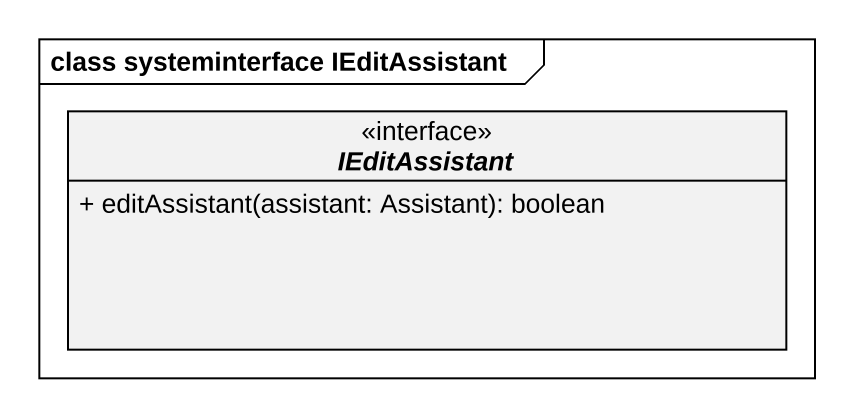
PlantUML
@startuml
mainframe class systeminterface IEditAssistant
hide circle
hide empty members
skinparam classAttributeIconSize 0
interface IEditAssistant {
  + editAssistant(assistant: Assistant): boolean
}
@enduml
